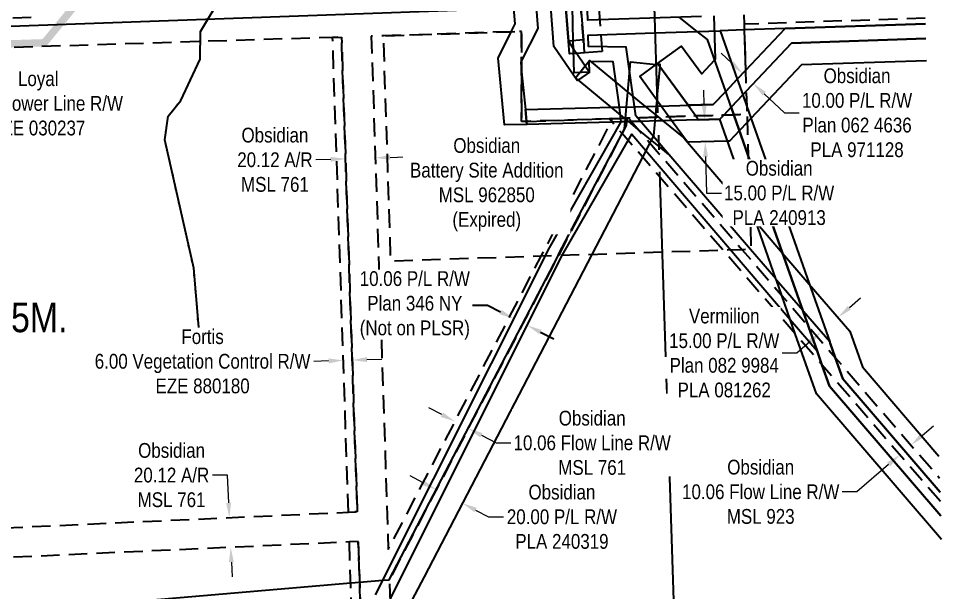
# Model space of a CAD drawing. Extents: x 632269 to 650517, y 5825252 to 5832959.
# Drawn here: x 649783 to 650407, y 5831420 to 5831808 of the extents above; entities that cross this region are included whole.
import ezdxf

# ---------------------------------------------------------------- set-up
doc = ezdxf.new("R2010")
doc.units = 0
doc.header["$LTSCALE"] = 5
doc.header["$PDMODE"] = 35
doc.header["$PDSIZE"] = 10
for name, pattern in [('foc-ACCESSROAD', [3.75, 2.5, -1.25]), ('foc-FLOWLINE', [3.75, 2.5, -1.25]), ('foc-QUARTERLINE', [33, 25, -3, 2, -3]), ('foc-WHEELTRACKS', [2, 0.4, -1.6])]:
    doc.linetypes.add(name, pattern=pattern)
doc.layers.get('Defpoints').update_dxf_attribs({"color": 9})
for name, color, linetype in [('C-AR', 13, 'foc-ACCESSROAD'), ('C-FLOWLINE', 13, 'foc-FLOWLINE'), ('C-RW', 13, 'Continuous'), ('C-SYMBOL', 7, 'Continuous'), ('C-WS', 13, 'foc-ACCESSROAD'), ('F-EZE', 190, 'foc-FLOWLINE'), ('F-RW', 190, 'Continuous'), ('L-SECQ', 8, 'foc-QUARTERLINE'), ('P-PROPOSED-WL1', 10, 'Continuous'), ('T-WATER-P3', 160, 'foc-WHEELTRACKS')]:
    doc.layers.add(name, color=color, linetype=linetype)
for name, color, linetype, lineweight in [('C-AR-T', 13, 'Continuous', 9), ('C-FLOWLINE-T', 13, 'Continuous', 9), ('C-RW-T', 13, 'Continuous', 9), ('C-WS-T', 13, 'Continuous', 9), ('F-EZE-T', 190, 'Continuous', 9), ('F-FLOWLINE-T', 190, 'Continuous', 9), ('F-RW-T', 190, 'Continuous', 9)]:
    doc.layers.add(name, color=color, linetype=linetype, lineweight=lineweight)
doc.styles.add('175L', font='ARIALN.TTF', dxfattribs={"height": 20})
doc.styles.add('80CG', font='ARIALN.TTF', dxfattribs={"height": 10})
doc.styles.add('foc-LtypeFont', font='ARIALN.TTF', dxfattribs={"height": 7.35})
doc.linetypes.add('foc-TOPO-flowdirection-NOLINE', pattern='A,0,[">",foc-LtypeFont,S=0.3,R=0,X=0,Y=-0.945],-20,[">",foc-LtypeFont,S=0.3,R=0,X=0,Y=-0.945],0', length=20)
doc.dimstyles.new('Compass 5 000', dxfattribs={"dimscale": 5, "dimtxt": 9, "dimasz": 2, "dimexe": 0.2, "dimexo": 0.0625, "dimgap": 0.5, "dimtad": 0, "dimtih": 1, "dimtoh": 1, "dimzin": 0, "dimdsep": 46, "dimtxsty": '80CG', "dimcen": 0.1, "dimse1": 1, "dimse2": 1, "dimclrd": 256, "dimclrt": 256, "dimaunit": 1, "dimadec": 4, "dimazin": 0, "dimtfac": 0.06, "dimtofl": 0, "dimtmove": 0, "dimatfit": 1, "dimfxl": 0.2, "dimtolj": 1, "dimtzin": 0, "dimlwd": -1, "dimarcsym": 0})

# ---------------------------------------------------------------- blocks, each defined once
blk = doc.blocks.new('*D431')
at = {"layer": 'Defpoints', "color": 0, "transparency": 16777216}
for p in [(649707.46, 5831745.77), (649717.32, 5831747.41), (649717.41, 5831746.86)]:
    blk.add_point(p, dxfattribs=at)
at = {"layer": 'F-EZE-T', "transparency": 16777216}
for p, q in [((649727.28, 5831748.51), (649737.14, 5831750.15)), ((649697.69, 5831743.57), (649687.82, 5831741.93))]:
    blk.add_line(p, q, dxfattribs=at)
for points in [[(649727, 5831750.15), (649727.55, 5831746.86), (649717.41, 5831746.86)], [(649697.41, 5831745.22), (649697.96, 5831741.93), (649707.55, 5831745.22)]]:
    blk.add_solid(points, dxfattribs=at)
at = {"layer": 'F-EZE-T', "transparency": 16777216, "insert": (649796.28, 5831750.15), "char_height": 10, "attachment_point": 5, "style": '80CG', "bg_fill": 3, "box_fill_scale": 1.1, "bg_fill_color": 256, "bg_fill_true_color": 13158600, "bg_fill_transparency": 0}
blk.add_mtext('\\A1;Loyal\\P10.00 Power Line R/W\\PEZE 030237', dxfattribs=at)
blk = doc.blocks.new('*D495')
at = {"layer": 'C-AR-T', "transparency": 16777216}
for p, q in [((649924.15, 5831498.77), (649914.15, 5831498.77)), ((649925.01, 5831480.04), (649924.15, 5831498.77)), ((649926.83, 5831439.95), (649927.29, 5831429.96))]:
    blk.add_line(p, q, dxfattribs=at)
for points in [[(649926.67, 5831480.12), (649923.34, 5831479.97), (649925.46, 5831470.06)], [(649928.5, 5831440.03), (649925.17, 5831439.88), (649926.38, 5831449.94)]]:
    blk.add_solid(points, dxfattribs=at)
at = {"layer": 'Defpoints', "color": 0, "transparency": 16777216}
for p in [(649878.72, 5831467.93), (649925.46, 5831470.06), (649879.63, 5831447.81)]:
    blk.add_point(p, dxfattribs=at)
at = {"layer": 'C-AR-T', "transparency": 16777216, "insert": (649886.42, 5831498.77), "char_height": 10, "attachment_point": 5, "style": '80CG'}
blk.add_mtext('\\A1;Obsidian\\P20.12 A/R\\PMSL 761', dxfattribs=at)
blk = doc.blocks.new('*D508')
at = {"layer": 'C-WS-T', "transparency": 16777216}
for p, q in [((650393.88, 5831525.69), (650401.45, 5831532.23)), ((650371.13, 5831506.04), (650349.65, 5831487.48)), ((650349.65, 5831487.48), (650339.65, 5831487.48))]:
    blk.add_line(p, q, dxfattribs=at)
for points in [[(650392.79, 5831526.96), (650394.97, 5831524.43), (650386.32, 5831519.16)], [(650370.04, 5831507.3), (650372.22, 5831504.77), (650378.7, 5831512.57)]]:
    blk.add_solid(points, dxfattribs=at)
at = {"layer": 'Defpoints', "color": 0, "transparency": 16777216}
for p in [(650295.75, 5831623.96), (650288.13, 5831617.38), (650378.7, 5831512.57)]:
    blk.add_point(p, dxfattribs=at)
at = {"layer": 'C-WS-T', "transparency": 16777216, "insert": (650284.66, 5831487.48), "char_height": 10, "attachment_point": 5, "style": '80CG', "bg_fill": 3, "box_fill_scale": 1.1, "bg_fill_color": 256, "bg_fill_true_color": 13158600, "bg_fill_transparency": 0}
blk.add_mtext('\\A1;Obsidian\\P10.06 Flow Line R/W\\PMSL 923', dxfattribs=at)
blk = doc.blocks.new('*D624')
at = {"layer": 'Defpoints', "color": 0, "transparency": 16777216}
for p in [(650291.89, 5831657.82), (650280.57, 5831648.04), (650325.75, 5831595.73)]:
    blk.add_point(p, dxfattribs=at)
at = {"layer": 'F-RW-T', "transparency": 16777216}
for p, q in [((650344.64, 5831612.05), (650352.21, 5831618.59)), ((650318.18, 5831589.19), (650309.09, 5831581.34)), ((650309.09, 5831581.34), (650299.09, 5831581.34))]:
    blk.add_line(p, q, dxfattribs=at)
for points in [[(650343.55, 5831613.31), (650345.73, 5831610.79), (650337.07, 5831605.51)], [(650317.09, 5831590.46), (650319.27, 5831587.93), (650325.75, 5831595.73)]]:
    blk.add_solid(points, dxfattribs=at)
at = {"layer": 'F-RW-T', "transparency": 16777216, "insert": (650260.01, 5831581.34), "char_height": 10, "attachment_point": 5, "style": '80CG', "bg_fill": 3, "box_fill_scale": 1.1, "bg_fill_color": 256, "bg_fill_true_color": 13158600, "bg_fill_transparency": 0}
blk.add_mtext('\\A1;Vermilion\\P15.00 P/L R/W\\PPlan 082 9984\\PPLA 081262', dxfattribs=at)
blk = doc.blocks.new('*D667')
at = {"layer": 'C-RW-T', "transparency": 16777216}
for p, q in [((650056.48, 5831493.61), (650047.61, 5831498.22)), ((650091.89, 5831475.2), (650100.76, 5831470.58)), ((650100.76, 5831470.58), (650110.76, 5831470.58))]:
    blk.add_line(p, q, dxfattribs=at)
for points in [[(650057.25, 5831495.09), (650055.71, 5831492.13), (650065.35, 5831489)], [(650092.66, 5831476.68), (650091.12, 5831473.72), (650083.02, 5831479.81)]]:
    blk.add_solid(points, dxfattribs=at)
at = {"layer": 'Defpoints', "color": 0, "transparency": 16777216}
for p in [(650066.5, 5831491.19), (650084.16, 5831482.01), (650083.02, 5831479.81)]:
    blk.add_point(p, dxfattribs=at)
at = {"layer": 'C-RW-T', "transparency": 16777216, "insert": (650150.3, 5831470.58), "char_height": 10, "attachment_point": 5, "style": '80CG'}
blk.add_mtext('\\A1;Obsidian\\P20.00 P/L R/W\\PPLA 240319', dxfattribs=at)
blk = doc.blocks.new('*D668')
at = {"layer": 'C-RW-T', "transparency": 16777216}
for p, q in [((650246.46, 5831749.19), (650246.2, 5831759.18)), ((650247.39, 5831714.2), (650248.05, 5831689.57)), ((650248.05, 5831689.57), (650258.05, 5831689.57))]:
    blk.add_line(p, q, dxfattribs=at)
for points in [[(650248.13, 5831749.23), (650244.8, 5831749.14), (650246.73, 5831739.19)], [(650249.06, 5831714.25), (650245.73, 5831714.16), (650247.13, 5831724.2)]]:
    blk.add_solid(points, dxfattribs=at)
at = {"layer": 'Defpoints', "color": 0, "transparency": 16777216}
for p in [(650250.89, 5831739.3), (650247.13, 5831724.2), (650251.29, 5831724.31)]:
    blk.add_point(p, dxfattribs=at)
at = {"layer": 'C-RW-T', "transparency": 16777216, "insert": (650297.13, 5831689.57), "char_height": 10, "attachment_point": 5, "style": '80CG', "bg_fill": 3, "box_fill_scale": 1.1, "bg_fill_color": 256, "bg_fill_true_color": 13158600, "bg_fill_transparency": 0}
blk.add_mtext('\\A1;Obsidian\\P15.00 P/L R/W\\PPLA 240913', dxfattribs=at)
blk = doc.blocks.new('*D695')
at = {"layer": 'C-RW-T', "transparency": 16777216}
for p, q in [((650265.22, 5831777.28), (650257.94, 5831784.14)), ((650287.02, 5831756.71), (650300.71, 5831743.8)), ((650300.71, 5831743.8), (650310.71, 5831743.8))]:
    blk.add_line(p, q, dxfattribs=at)
for points in [[(650266.36, 5831778.49), (650264.07, 5831776.07), (650272.49, 5831770.42)], [(650288.16, 5831757.93), (650285.88, 5831755.5), (650279.75, 5831763.57)]]:
    blk.add_solid(points, dxfattribs=at)
at = {"layer": 'Defpoints', "color": 0, "transparency": 16777216}
for p in [(650279.16, 5831777.49), (650286.42, 5831770.65), (650279.75, 5831763.57)]:
    blk.add_point(p, dxfattribs=at)
at = {"layer": 'C-RW-T', "transparency": 16777216, "insert": (650349.79, 5831743.8), "char_height": 10, "attachment_point": 5, "style": '80CG'}
blk.add_mtext('\\A1;Obsidian\\P10.00 P/L R/W\\PPlan 062 4636\\PPLA 971128', dxfattribs=at)
blk = doc.blocks.new('*D808')
at = {"layer": 'Defpoints', "color": 0, "transparency": 16777216}
for p in [(650000.49, 5831637.85), (650006.49, 5831638.05), (650002.53, 5831576.39)]:
    blk.add_point(p, dxfattribs=at)
at = {"layer": 'F-FLOWLINE-T', "transparency": 16777216}
for p, q in [((649992.53, 5831576.06), (649982.54, 5831575.73)), ((650018.52, 5831576.92), (650028.52, 5831577.25))]:
    blk.add_line(p, q, dxfattribs=at)
for points in [[(649992.48, 5831577.73), (649992.59, 5831574.39), (650002.53, 5831576.39)], [(650018.47, 5831578.59), (650018.58, 5831575.26), (650008.53, 5831576.59)]]:
    blk.add_solid(points, dxfattribs=at)
at = {"layer": 'F-FLOWLINE-T', "transparency": 16777216, "insert": (649907.38, 5831575.73), "char_height": 10, "attachment_point": 5, "style": '80CG', "bg_fill": 3, "box_fill_scale": 1.1, "bg_fill_color": 256, "bg_fill_true_color": 13158600, "bg_fill_transparency": 0}
blk.add_mtext('\\A1;Fortis\\P6.00 Vegetation Control R/W\\PEZE 880180', dxfattribs=at)
blk = doc.blocks.new('*D809')
at = {"layer": 'C-AR-T', "transparency": 16777216}
for p, q in [((649994.02, 5831712.34), (649984.03, 5831712.01)), ((650034.13, 5831713.67), (650044.13, 5831714))]:
    blk.add_line(p, q, dxfattribs=at)
for points in [[(649993.96, 5831714), (649994.07, 5831710.67), (650004.01, 5831712.67)], [(650034.08, 5831715.33), (650034.19, 5831712), (650024.14, 5831713.34)]]:
    blk.add_solid(points, dxfattribs=at)
at = {"layer": 'Defpoints', "color": 0, "transparency": 16777216}
for p in [(650003.99, 5831713.34), (650004.01, 5831712.67), (650024.11, 5831714)]:
    blk.add_point(p, dxfattribs=at)
at = {"layer": 'C-AR-T', "transparency": 16777216, "insert": (649956.29, 5831712.01), "char_height": 10, "attachment_point": 5, "style": '80CG'}
blk.add_mtext('\\A1;Obsidian\\P20.12 A/R\\PMSL 761', dxfattribs=at)
blk = doc.blocks.new('*D810')
at = {"layer": 'C-FLOWLINE-T', "transparency": 16777216}
for p, q in [((650069.15, 5831539.69), (650060.29, 5831544.31)), ((650095.81, 5831525.79), (650105.75, 5831520.6)), ((650105.75, 5831520.6), (650115.75, 5831520.6))]:
    blk.add_line(p, q, dxfattribs=at)
for points in [[(650069.92, 5831541.17), (650068.38, 5831538.21), (650078.02, 5831535.06)], [(650096.58, 5831527.26), (650095.04, 5831524.31), (650086.95, 5831530.41)]]:
    blk.add_solid(points, dxfattribs=at)
at = {"layer": 'Defpoints', "color": 0, "transparency": 16777216}
for p in [(650082.95, 5831544.53), (650091.88, 5831539.87), (650086.95, 5831530.41)]:
    blk.add_point(p, dxfattribs=at)
at = {"layer": 'C-FLOWLINE-T', "transparency": 16777216, "insert": (650170.75, 5831520.6), "char_height": 10, "attachment_point": 5, "style": '80CG', "bg_fill": 3, "box_fill_scale": 1.1, "bg_fill_color": 256, "bg_fill_true_color": 13158600, "bg_fill_transparency": 0}
blk.add_mtext('\\A1;Obsidian\\P10.06 Flow Line R/W\\PMSL 761', dxfattribs=at)
blk = doc.blocks.new('*D827')
at = {"layer": 'Defpoints', "color": 0, "transparency": 16777216}
for p in [(650117.81, 5831604.58), (650113.37, 5831595.71), (650122.44, 5831591.16)]:
    blk.add_point(p, dxfattribs=at)
at = {"layer": 'F-RW', "transparency": 16777216}
for p, q in [((650099.93, 5831613.54), (650089.93, 5831613.54)), ((650108.87, 5831609.06), (650099.93, 5831613.54)), ((650135.83, 5831595.55), (650144.77, 5831591.07))]:
    blk.add_line(p, q, dxfattribs=at)
for points in [[(650109.61, 5831610.55), (650108.12, 5831607.57), (650117.81, 5831604.58)], [(650136.57, 5831597.04), (650135.08, 5831594.06), (650126.88, 5831600.03)]]:
    blk.add_solid(points, dxfattribs=at)
at = {"layer": 'F-RW', "transparency": 16777216, "insert": (650050.85, 5831613.54), "char_height": 10, "attachment_point": 5, "style": '80CG', "bg_fill": 3, "box_fill_scale": 1.1, "bg_fill_color": 256, "bg_fill_true_color": 13158600, "bg_fill_transparency": 0}
blk.add_mtext('\\A1;10.06 P/L R/W\\PPlan 346 NY\\P(Not on PLSR)', dxfattribs=at)

msp = doc.modelspace()

# ---------------------------------------------------------------- hatches: boundary and pattern name
at = {"layer": 'P-PROPOSED-WL1', "linetype": 'Continuous'}
h = msp.add_hatch(color=256, dxfattribs=at)
h.dxf.hatch_style = 1
h.paths.add_polyline_path([(649852.001, 5832413.456), (649894.798, 5832396.384), (649915.906, 5832397.554), (649917.405, 5832370.009), (649935.899, 5832030.489), (649904.292, 5831921.921), (649799.21, 5831793.638), (649601.038, 5831787.361), (649529.157, 5831750.296), (649419.104, 5831644.596), (649419.323, 5831637.876), (649532.094, 5831746.187), (649602.325, 5831782.401), (649801.638, 5831788.714), (649908.806, 5831919.544), (649940.936, 5832029.91), (649922.396, 5832370.28), (649920.625, 5832402.821), (649895.625, 5832401.436), (649853.853, 5832418.099)])

# ---------------------------------------------------------------- linework, layer by layer
at = {"layer": 'C-AR', "flags": 128}
msp.add_lwpolyline([(650406.1, 5831480.876), (650326.062, 5831573.489), (650308.043, 5831594.339), (650259.229, 5831650.828), (650216.592, 5831700.17), (650190.94, 5831729.852), (650184.29, 5831737.548), (650183.888, 5831738.067), (650182.33, 5831739.817), (650184.106, 5831739.874), (650193.426, 5831740.178), (650194.245, 5831740.205), (650195.272, 5831740.238), (650197.299, 5831737.891), (650199.767, 5831735.035), (650216.071, 5831716.168), (650272.169, 5831651.249), (650298.882, 5831620.336), (650316.959, 5831599.418), (650335.103, 5831578.336), (650405.6, 5831496.789)], dxfattribs=at)
at = {"layer": 'C-FLOWLINE', "flags": 128}
msp.add_lwpolyline([(650177.389, 5831785.35), (650165.418, 5831784.398), (650164.768, 5831793.206), (650162.645, 5831820.312), (650162.348, 5831823.965), (650162.213, 5831826.302), (650161.142, 5831838.924), (650158.739, 5831867.266), (650158.236, 5831873.637), (650152.038, 5831886.26), (650142.387, 5831905.614), (650138.957, 5831933.234), (650151.009, 5831933.625), (650154.05, 5831909.133), (650162.8, 5831891.586), (650170.026, 5831876.87), (650170.52, 5831870.628), (650170.708, 5831868.246), (650171.714, 5831856.369), (650173.15, 5831839.378), (650174.221, 5831826.699), (650174.397, 5831824.414), (650174.683, 5831820.705), (650177.389, 5831785.35)], close=True, dxfattribs=at)
at = {"layer": 'C-RW'}
for points in [[(650151.898, 5831828.695), (650154.802, 5831792.251), (650158.42, 5831786.718), (650160.285, 5831783.992), (650166.058, 5831775.615), (650169.026, 5831771.31), (650161.419, 5831766.135), (650160.673, 5831765.628), (650144.929, 5831788.668), (650142.822, 5831815.492)], [(650132.839, 5831815.137), (650133.961, 5831800.925), (650123.061, 5831779.177), (650122.431, 5831777.92), (650123.061, 5831771.508), (650125.569, 5831745.996), (650126.354, 5831737.996), (650126.548, 5831736.022), (650111.526, 5831735.691), (650107.101, 5831780.841), (650116.035, 5831798.653), (650118.674, 5831803.915), (650117.819, 5831814.599)], [(650273.26, 5831810.013), (650273.412, 5831803.773), (650273.53, 5831799.875), (650274.417, 5831772.466), (650268.763, 5831766.478), (650260.978, 5831758.233), (650252.591, 5831749.35), (650235.52, 5831748.899), (650214.981, 5831777.184), (650231.17, 5831788.918), (650244.765, 5831770.213), (650253.491, 5831779.465), (650254.168, 5831780.184), (650253.274, 5831809.351)], [(650406.403, 5831471.22), (650331.167, 5831558.918), (650326.062, 5831573.489), (650322.742, 5831582.964), (650316.959, 5831599.418), (650313.446, 5831609.414), (650313.164, 5831610.213), (650299.263, 5831649.642), (650276.293, 5831714.795), (650266.507, 5831742.554), (650264.715, 5831747.636), (650260.978, 5831758.233), (650248.604, 5831793.321), (650241.671, 5831798.87), (650229.654, 5831808.528)], [(650396.264, 5831793.982), (650305.578, 5831790.959), (650274.874, 5831758.408), (650272.495, 5831755.885), (650264.715, 5831747.636), (650259.708, 5831742.333), (650256.996, 5831739.461), (650219.346, 5831738.47), (650215.348, 5831738.366), (650215.133, 5831738.36), (650203.569, 5831738.055), (650197.299, 5831737.891), (650196.279, 5831737.864), (650194.026, 5831737.805), (650190.628, 5831737.715), (650184.29, 5831737.548), (650183.591, 5831737.529), (650126.548, 5831736.022), (650126.354, 5831737.996), (650125.569, 5831745.996), (650184.338, 5831747.548), (650189.308, 5831747.679), (650199.44, 5831747.947), (650207.401, 5831748.157), (650214.811, 5831748.352), (650215.022, 5831748.358), (650252.591, 5831749.35), (650260.978, 5831758.233), (650268.763, 5831766.477), (650274.417, 5831772.466), (650301.145, 5831800.775), (650395.951, 5831803.944)], [(650395.951, 5831803.944), (650301.145, 5831800.775), (650273.525, 5831799.875), (650257.181, 5831799.341), (650268.763, 5831766.477), (650272.495, 5831755.885), (650275.207, 5831748.19), (650317.459, 5831628.297), (650331.35, 5831588.879), (650331.64, 5831588.057), (650335.103, 5831578.336), (650340.145, 5831564.003), (650405.897, 5831487.341)], [(650396.735, 5831778.991), (650312.222, 5831776.174), (650278.094, 5831739.998), (650275.561, 5831737.313), (650270.315, 5831731.752), (650263.601, 5831724.636), (650262.221, 5831724.599), (650235.155, 5831723.881), (650224.463, 5831738.605), (650222.631, 5831741.127), (650217.337, 5831748.419), (650214.911, 5831751.759), (650214.406, 5831752.454), (650202.847, 5831768.372), (650214.103, 5831776.547), (650214.981, 5831777.184), (650215.321, 5831776.716), (650216.449, 5831775.163), (650235.52, 5831748.899), (650240.736, 5831741.716), (650242.649, 5831739.083), (650256.996, 5831739.461), (650259.707, 5831742.333), (650264.714, 5831747.638), (650272.494, 5831755.887), (650274.874, 5831758.41), (650305.578, 5831790.959), (650396.264, 5831793.982)], [(649692.822, 5831398.923), (650007.521, 5831425.87), (650013.512, 5831426.383), (650029.243, 5831427.73), (650033.599, 5831428.104), (650147.682, 5831647.201), (650148.275, 5831648.495), (650190.938, 5831729.855), (650192.546, 5831732.931), (650192.985, 5831737.777), (650193.306, 5831740.082), (650193.893, 5831747.8), (650194.802, 5831757.834), (650196.665, 5831778.394), (650196.665, 5831778.394), (650214.103, 5831776.547), (650215.321, 5831776.716), (650216.578, 5831776.604), (650216.449, 5831775.163), (650214.76, 5831756.388), (650214.406, 5831752.454), (650214.036, 5831748.332), (650213.51, 5831742.491), (650213.453, 5831741.858), (650213.361, 5831740.825), (650213.112, 5831738.057), (650212.237, 5831728.332), (650210.684, 5831725.345), (650209.729, 5831723.507), (650204.731, 5831713.894), (650170.44, 5831647.941), (650057.184, 5831430.124), (650046.685, 5831409.932)]]:
    msp.add_lwpolyline(points, dxfattribs=at)
at = {"layer": 'C-WS', "flags": 128}
msp.add_lwpolyline([(650395.832, 5831807.755), (650273.412, 5831803.773), (650273.53, 5831799.875), (650274.417, 5831772.466), (650274.874, 5831758.408), (650275.207, 5831748.19), (650275.381, 5831742.843), (650266.507, 5831742.554), (650259.708, 5831742.333), (650216.323, 5831740.922), (650215.266, 5831740.888), (650195.272, 5831740.238), (650194.245, 5831740.205), (650194.186, 5831739.561), (650194.026, 5831737.805), (650193.801, 5831735.339), (650190.94, 5831729.852), (650147.849, 5831647.206), (650033.599, 5831428.104), (650034.237, 5831408.875), (650034.735, 5831393.863), (650039.778, 5831241.844), (650019.659, 5831241.087), (650014.647, 5831392.159), (650014.149, 5831407.171), (650012.6, 5831453.867), (650006.601, 5831453.594), (649694.625, 5831439.391), (649679.58, 5831438.707), (649642.246, 5831437.009), (649642.8, 5831424.822), (649520.925, 5831419.275), (649515.378, 5831541.151), (649637.254, 5831546.698), (649641.331, 5831457.123), (649680.48, 5831458.903), (649695.525, 5831459.587), (650005.933, 5831473.719), (650011.932, 5831473.991), (650001.283, 5831795.006), (649995.282, 5831794.817), (649751.037, 5831787.119), (649710.919, 5831785.848), (649700.834, 5831785.53), (649696.025, 5831785.377), (649681.034, 5831784.903), (649671.182, 5831784.591), (649656.198, 5831784.117), (649631.144, 5831783.324), (649602.325, 5831782.401), (649532.094, 5831746.187), (649425.147, 5831643.469), (649419.318, 5831637.871), (649418.456, 5831664.958), (649520.262, 5831762.737), (649597.122, 5831802.371), (649655.615, 5831804.22), (649670.6, 5831804.694), (649680.427, 5831805.004), (649695.419, 5831805.478), (649697.5, 5831805.543), (649707.585, 5831805.862), (649791.843, 5831808.528), (649874.4, 5831909.313), (649887.027, 5831924.729), (649890.624, 5831929.121), (649892.336, 5831935.003), (649894.585, 5831942.725), (649920.646, 5832032.24), (649919.647, 5832050.554), (649909.455, 5832237.665), (649909.372, 5832239.19), (649903.388, 5832349.071), (649902.292, 5832369.187), (649901.205, 5832389.152), (649900.088, 5832409.656), (649948.511, 5832522.323), (649950.756, 5832527.545), (649944.238, 5832527.591), (649926.094, 5832527.719), (649903.868, 5832527.874), (649814.266, 5832619.925), (649804.203, 5832630.264), (649543.887, 5832757.592), (649540.078, 5832758.905), (649380.849, 5832813.83), (649380.134, 5832835.374), (649419.022, 5832821.96), (649479.098, 5832801.237), (649551.622, 5832776.221), (649816.191, 5832646.812), (649847.974, 5832614.16), (649869.72, 5832591.82), (649912.425, 5832547.948), (649925.513, 5832547.856), (649956.903, 5832547.638), (649959.382, 5832547.621), (649962.069, 5832553.874), (649962.932, 5832555.884), (649967.098, 5832565.578), (649957.715, 5832565.307), (649955.475, 5832565.242), (649925.037, 5832564.364), (649923.955, 5832564.333), (649903.422, 5832563.741), (649903.1, 5832574.902), (649902.769, 5832586.374), (649900.216, 5832674.878), (649899.904, 5832685.692), (649906.907, 5832685.893), (649948.725, 5832687.1), (649958.799, 5832687.39), (649992.892, 5832688.374), (650021.856, 5832689.21), (650022.236, 5832676.003), (650022.446, 5832668.73), (650022.603, 5832663.295), (650022.865, 5832654.226), (650025.373, 5832567.258), (649989.287, 5832566.218), (649986.856, 5832560.561), (649985.381, 5832557.126), (649986.932, 5832550.397), (649990.537, 5832534.761), (650022.59, 5832395.753), (650027.15, 5832375.977), (650101.24, 5832054.69), (650125.868, 5831947.894), (650126.963, 5831942.879), (650136.455, 5831899.412), (650138.187, 5831891.48), (650151.898, 5831828.695), (650152.491, 5831825.993), (650153.79, 5831820.026), (650162.645, 5831820.312), (650174.683, 5831820.705), (650212.625, 5831821.941), (650228.144, 5831822.444), (650252.848, 5831823.247), (650272.832, 5831823.896), (650395.2, 5831827.877)], dxfattribs=at)
for points in [[(650116.035, 5831798.653), (650029.688, 5831795.844), (650021.409, 5831795.575), (650032.92, 5831448.574), (650136.3, 5831646.83), (650183.591, 5831737.529), (650183.888, 5831738.067), (650184.106, 5831739.874), (650182.33, 5831739.817), (650126.354, 5831737.996), (650123.061, 5831737.889), (650123.061, 5831771.508), (650123.061, 5831779.177), (650123.061, 5831798.882), (650116.035, 5831798.653)], [(650123.061, 5831771.508), (650123.061, 5831737.889), (650126.354, 5831737.996), (650182.33, 5831739.817), (650184.106, 5831739.874), (650193.426, 5831740.178), (650194.245, 5831740.205), (650195.272, 5831740.238), (650215.266, 5831740.888), (650216.323, 5831740.922), (650259.708, 5831742.333), (650266.507, 5831742.554), (650275.381, 5831742.843), (650276.293, 5831714.795), (650277.376, 5831681.498), (650277.585, 5831675.072), (650278.151, 5831651.358), (650272.169, 5831651.249), (650259.229, 5831650.828), (650218.243, 5831649.496), (650147.849, 5831647.206), (650136.3, 5831646.83), (650034.641, 5831643.525), (650029.688, 5831795.844), (650116.035, 5831798.653), (650123.061, 5831798.882), (650123.061, 5831779.177), (650123.061, 5831771.508)]]:
    msp.add_lwpolyline(points, close=True, dxfattribs=at)
at = {"layer": 'F-EZE', "flags": 128}
for points in [[(650005.933, 5831473.719), (649995.282, 5831794.817), (650001.283, 5831795.006), (650011.932, 5831473.991), (650005.933, 5831473.719)], [(650019.659, 5831241.087), (650013.659, 5831240.862), (650008.656, 5831391.652), (650008.158, 5831406.663), (650006.601, 5831453.594), (650012.6, 5831453.867), (650014.149, 5831407.171), (650014.647, 5831392.159), (650019.659, 5831241.087)]]:
    msp.add_lwpolyline(points, close=True, dxfattribs=at)
at = {"layer": 'F-RW'}
for points in [[(650395.046, 5831832.763), (650223.94, 5831826.288), (650223.505, 5831826.22), (650212.498, 5831825.856), (650208.241, 5831825.695), (650174.397, 5831824.414), (650162.348, 5831823.965), (650162.645, 5831820.312), (650164.768, 5831793.206), (650154.802, 5831792.251), (650151.898, 5831828.695), (650151.111, 5831838.549), (650161.142, 5831838.924), (650173.15, 5831839.378), (650191.137, 5831840.059), (650206, 5831840.621), (650212.009, 5831840.849), (650394.575, 5831847.756)], [(650162.645, 5831820.312), (650164.768, 5831793.206), (650165.418, 5831784.398), (650160.285, 5831783.992), (650158.503, 5831783.851), (650155.359, 5831783.602), (650154.802, 5831792.251), (650151.898, 5831828.695)], [(650405.897, 5831487.34), (650340.146, 5831564.003), (650335.095, 5831578.328), (650331.64, 5831588.057), (650331.35, 5831588.879), (650313.488, 5831609.515), (650313.143, 5831610.163), (650295.354, 5831630.673), (650294.857, 5831631.494), (650277.706, 5831651.351), (650222.509, 5831715.632), (650215.911, 5831721.051), (650201.92, 5831732.544), (650195.468, 5831737.843), (650194.13, 5831738.942), (650192.656, 5831740.153), (650183.674, 5831747.531), (650161.311, 5831766.062), (650159.432, 5831767.443), (650166.058, 5831775.615), (650168.88, 5831779.095), (650206.627, 5831748.137), (650215.26, 5831741.057), (650218.443, 5831738.447), (650232.657, 5831726.789), (650235.155, 5831723.881), (650277.6, 5831674.462), (650281.41, 5831670.025), (650299.504, 5831648.958), (650317.515, 5831628.049), (650344.932, 5831596.068), (650353.364, 5831572.038), (650405.135, 5831511.578)], [(650406.903, 5831455.291), (650322.355, 5831553.841), (650308.043, 5831594.339), (650304.589, 5831604.114), (650298.882, 5831620.336), (650295.295, 5831630.534), (650294.912, 5831631.624), (650281.075, 5831670.979), (650277.376, 5831681.498), (650256.996, 5831739.461), (650259.708, 5831742.333), (650264.715, 5831747.636), (650266.507, 5831742.554), (650276.293, 5831714.795), (650299.263, 5831649.642), (650313.164, 5831610.213), (650313.446, 5831609.414), (650316.959, 5831599.418), (650322.742, 5831582.964), (650326.062, 5831573.489), (650331.167, 5831558.918), (650406.403, 5831471.22)]]:
    msp.add_lwpolyline(points, dxfattribs=at)
at = {"layer": 'F-RW', "flags": 128}
for points in [[(650244.648, 5831809.036), (650167.736, 5831806.378), (650167.103, 5831826.314), (650151.789, 5831825.769)], [(650222.509, 5831715.632), (650200.161, 5831741.851), (650193.827, 5831788.231), (650168.161, 5831788.664), (650167.954, 5831796.364), (650212.974, 5831797.885), (650257.024, 5831799.315)], [(650042.486, 5831241.868), (650035.532, 5831393.654), (650034.521, 5831415.726), (650150.786, 5831647.722), (650197.498, 5831729.447), (650216.005, 5831707.651), (650304.633, 5831603.994), (650322.742, 5831582.964)]]:
    msp.add_lwpolyline(points, dxfattribs=at)
at = {"layer": 'L-SECQ'}
msp.add_line((650231.338, 5831249.052), (650206.294, 5832017.094), dxfattribs=at)
at = {"layer": 'T-WATER-P3', "flags": 128}
msp.add_lwpolyline([(649906.124, 5831582.704), (649901.394, 5831638.811), (649881.874, 5831725.589), (649884.083, 5831741.574), (649892.575, 5831752.211), (649905.68, 5831780.045), (649906.021, 5831798.815), (649920.542, 5831823.395), (649944.686, 5831842.348), (649962.889, 5831865.343), (649994.576, 5831942.134), (650023.261, 5831988.544), (650034.452, 5831997.912), (650041.481, 5832010.427), (650046.599, 5832023.965), (650041.293, 5832059.402), (650036.5, 5832075.686), (650023.055, 5832182.814), (650007.675, 5832208.506), (649997.726, 5832238.913), (649991.472, 5832252.04), (649990.669, 5832288.124), (649988.196, 5832306.99), (649982.835, 5832321.828), (649938.851, 5832379.251), (649919.873, 5832419.936), (649909.141, 5832430.388), (649896.345, 5832438.656), (649865.03, 5832467.67), (649791.831, 5832518.825), (649743.892, 5832573.712), (649701.683, 5832615.531), (649692.757, 5832627.902), (649685.704, 5832641.933), (649677.525, 5832652.288), (649643.219, 5832680.022), (649630.044, 5832687.237), (649600.016, 5832698.024), (649540.499, 5832698.487), (649523.901, 5832702.454), (649494.119, 5832714.421), (649483.081, 5832723.299), (649465.395, 5832745.3), (649427.961, 5832772.207), (649408.46, 5832784.302), (649404.893, 5832760.985), (649398.534, 5832747.234), (649380.086, 5832722.995), (649380.533, 5832708.877), (649401.273, 5832688.354), (649420.698, 5832663.369), (649432.289, 5832652.274), (649450.977, 5832628.588), (649501.376, 5832595.507), (649534.167, 5832568.604), (649545.977, 5832560.717), (649556.008, 5832548.817), (649567.04, 5832520.583), (649574.81, 5832506.692), (649577.787, 5832489.141), (649572.214, 5832455.524), (649561.018, 5832426.736), (649554.064, 5832413.5), (649519.068, 5832369.492), (649512.503, 5832356.591), (649507.925, 5832341.751), (649505.001, 5832265.861), (649506.206, 5832189.371), (649508.71, 5832173.057), (649509.242, 5832152.531), (649506.841, 5832136.218), (649500.465, 5832123.775), (649488.226, 5832114.591), (649459.65, 5832104.54), (649434.017, 5832089.425), (649371.376, 5832029.229), (649357.365, 5832005.636)], dxfattribs=at)
at = {"layer": 'T-WATER-P3', "linetype": 'foc-TOPO-flowdirection-NOLINE', "flags": 128}
msp.add_lwpolyline([(649906.124, 5831582.704), (649901.394, 5831638.811), (649881.874, 5831725.589), (649884.083, 5831741.574), (649892.575, 5831752.211), (649905.68, 5831780.045), (649906.021, 5831798.815), (649920.542, 5831823.395), (649944.686, 5831842.348), (649962.889, 5831865.343), (649994.576, 5831942.134), (650023.261, 5831988.544), (650034.452, 5831997.912), (650041.481, 5832010.427), (650046.599, 5832023.965), (650041.293, 5832059.402), (650036.5, 5832075.686), (650023.055, 5832182.814), (650007.675, 5832208.506), (649997.726, 5832238.913), (649991.472, 5832252.04), (649990.669, 5832288.124), (649988.196, 5832306.99), (649982.835, 5832321.828), (649938.851, 5832379.251), (649919.873, 5832419.936), (649909.141, 5832430.388), (649896.345, 5832438.656), (649865.03, 5832467.67), (649791.831, 5832518.825), (649743.892, 5832573.712), (649701.683, 5832615.531), (649692.757, 5832627.902), (649685.704, 5832641.933), (649677.525, 5832652.288), (649643.219, 5832680.022), (649630.044, 5832687.237), (649600.016, 5832698.024), (649540.499, 5832698.487), (649523.901, 5832702.454), (649494.119, 5832714.421), (649483.081, 5832723.299), (649465.395, 5832745.3), (649427.961, 5832772.207), (649408.46, 5832784.302), (649404.893, 5832760.985), (649398.534, 5832747.234), (649380.086, 5832722.995), (649380.533, 5832708.877), (649401.273, 5832688.354), (649420.698, 5832663.369), (649432.289, 5832652.274), (649450.977, 5832628.588), (649501.376, 5832595.507), (649534.167, 5832568.604), (649545.977, 5832560.717), (649556.008, 5832548.817), (649567.04, 5832520.583), (649574.81, 5832506.692), (649577.787, 5832489.141), (649572.214, 5832455.524), (649561.018, 5832426.736), (649554.064, 5832413.5), (649519.068, 5832369.492), (649512.503, 5832356.591), (649507.925, 5832341.751), (649505.001, 5832265.861), (649506.206, 5832189.371), (649508.71, 5832173.057), (649509.242, 5832152.531), (649506.841, 5832136.218), (649500.465, 5832123.775), (649488.226, 5832114.591), (649459.65, 5832104.54), (649434.017, 5832089.425), (649371.376, 5832029.229), (649357.365, 5832005.636)], dxfattribs=at)

# ---------------------------------------------------------------- dimensions: what is measured, and where the dimension line sits
at = {"layer": 'C-AR-T'}
dim = msp.add_linear_dim(base=(649925.462, 5831470.055), p1=(649879.632, 5831447.814), p2=(649878.717, 5831467.927), angle=92.606577, text='Obsidian\\P20.12 A/R\\PMSL 761', dimstyle='Compass 5 000', dxfattribs=at)
dim.commit()
dim.dimension.update_dxf_attribs({"geometry": '*D495', "text_midpoint": (649886.419, 5831498.772), "dimtype": 161})

# ---------------------------------------------------------------- next in the draw order: texts
at = {"layer": 'C-SYMBOL', "color": 3, "insert": (649669.694, 5831615.463), "char_height": 19.9935, "width": 294.24731, "attachment_point": 2, "style": '175L', "bg_fill": 3, "box_fill_scale": 1.15, "bg_fill_color": 256, "bg_fill_true_color": 256, "bg_fill_transparency": 0}
msp.add_mtext('S.W.1/4 Sec. 15-42-6-W.5M.', dxfattribs=at)

# ---------------------------------------------------------------- next in the draw order: dimensions: what is measured, and where the dimension line sits
at = {"layer": 'C-RW-T'}
dim = msp.add_linear_dim(base=(650247.128, 5831724.199), p1=(650250.893, 5831739.3), p2=(650251.291, 5831724.309), angle=271.52061, text='Obsidian\\P15.00 P/L R/W\\PPLA 240913', dimstyle='Compass 5 000', override={"dimtfill": 1}, dxfattribs=at)
dim.commit()
dim.dimension.update_dxf_attribs({"geometry": '*D668', "text_midpoint": (650297.13, 5831689.565), "dimtype": 161})
at = {"layer": 'C-WS-T'}
dim = msp.add_linear_dim(base=(650378.699, 5831512.574), p1=(650295.747, 5831623.964), p2=(650288.13, 5831617.382), angle=220.831471, text='Obsidian\\P10.06 Flow Line R/W\\PMSL 923', dimstyle='Compass 5 000', override={"dimtfill": 1}, dxfattribs=at)
dim.commit()
dim.dimension.update_dxf_attribs({"geometry": '*D508', "text_midpoint": (650284.658, 5831487.476), "dimtype": 161})

# ---------------------------------------------------------------- next in the draw order: linework, layer by layer
at = {"layer": 'F-RW', "flags": 128}
msp.add_lwpolyline([(650024.277, 5831417.871), (650141.825, 5831652.519), (650190.429, 5831737.659), (650189.099, 5831747.619), (650184.946, 5831778.285), (650168.453, 5831778.601), (650168.743, 5831771.208), (650158.657, 5831770.889), (650158.134, 5831786.62), (650157.978, 5831792.323), (650157.331, 5831815.898), (650152.592, 5831815.724), (650142.514, 5831815.357), (650132.546, 5831814.99), (650117.547, 5831814.433), (650110.296, 5831814.169), (649695.742, 5831799.283), (649680.736, 5831798.739), (649670.787, 5831798.378), (649655.804, 5831797.825), (649596.657, 5831795.568), (649502.472, 5831784.857), (649414.101, 5831812.619)], dxfattribs=at)

# ---------------------------------------------------------------- next in the draw order: dimensions: what is measured, and where the dimension line sits
at = {"layer": 'C-RW-T'}
dim = msp.add_linear_dim(base=(650279.746, 5831763.575), p1=(650279.163, 5831777.493), p2=(650286.419, 5831770.648), angle=316.670257, text='Obsidian\\P10.00 P/L R/W\\PPlan 062 4636\\PPLA 971128', dimstyle='Compass 5 000', dxfattribs=at)
dim.commit()
dim.dimension.update_dxf_attribs({"geometry": '*D695', "text_midpoint": (650349.788, 5831743.803), "dimtype": 161})

# ---------------------------------------------------------------- next in the draw order: dimensions: what is measured, and where the dimension line sits
at = {"layer": 'F-EZE-T'}
dim = msp.add_linear_dim(base=(649717.415, 5831746.862), p1=(649707.459, 5831745.769), p2=(649717.323, 5831747.413), angle=9.459571, text='Loyal\\P10.00 Power Line R/W\\PEZE 030237', dimstyle='Compass 5 000', override={"dimtfill": 1}, dxfattribs=at)
dim.commit()
dim.dimension.update_dxf_attribs({"geometry": '*D431', "text_midpoint": (649796.28, 5831750.149), "dimtype": 161})
at = {"layer": 'F-RW', "color": 3}
dim = msp.add_linear_dim(base=(650117.809, 5831604.579), p1=(650122.442, 5831591.163), p2=(650113.366, 5831595.71), angle=153.391209, text='10.06 P/L R/W\\PPlan 346 NY\\P(Not on PLSR)', dimstyle='Compass 5 000', override={"dimtfill": 1}, dxfattribs=at)
dim.commit()
dim.dimension.update_dxf_attribs({"geometry": '*D827', "text_midpoint": (650050.845, 5831613.537), "dimtype": 161})

# ---------------------------------------------------------------- next in the draw order: dimensions: what is measured, and where the dimension line sits
at = {"layer": 'C-AR-T', "color": 2}
dim = msp.add_aligned_dim(p1=(650024.114, 5831714.004), p2=(650003.992, 5831713.337), distance=0.668, text='Obsidian\\P20.12 A/R\\PMSL 761', dimstyle='Compass 5 000', dxfattribs=at)
dim.commit()
dim.dimension.update_dxf_attribs({"geometry": '*D809', "text_midpoint": (649956.29, 5831712.006)})
at = {"layer": 'C-FLOWLINE-T', "color": 2}
dim = msp.add_linear_dim(base=(650086.946, 5831530.409), p1=(650082.955, 5831544.528), p2=(650091.881, 5831539.874), angle=332.460544, text='Obsidian\\P10.06 Flow Line R/W\\PMSL 761', dimstyle='Compass 5 000', override={"dimtfill": 1}, dxfattribs=at)
dim.commit()
dim.dimension.update_dxf_attribs({"geometry": '*D810', "text_midpoint": (650170.752, 5831520.602), "dimtype": 161})
at = {"layer": 'F-FLOWLINE-T', "color": 2}
dim = msp.add_linear_dim(base=(650002.527, 5831576.392), p1=(650006.49, 5831638.046), p2=(650000.489, 5831637.847), angle=181.899988, text='Fortis\\P6.00 Vegetation Control R/W\\PEZE 880180', dimstyle='Compass 5 000', override={"dimtfill": 1}, dxfattribs=at)
dim.commit()
dim.dimension.update_dxf_attribs({"geometry": '*D808', "text_midpoint": (649907.385, 5831575.729), "dimtype": 161})

# ---------------------------------------------------------------- next in the draw order: texts
at = {"layer": 'C-WS-T', "insert": (650099.476, 5831695.21), "char_height": 9.99669, "width": 103.06724, "attachment_point": 5, "style": '80CG', "bg_fill": 2}
msp.add_mtext('\\A1;Obsidian\\PBattery Site Addition\\PMSL 962850\\P(Expired)', dxfattribs=at)

# ---------------------------------------------------------------- next in the draw order: dimensions: what is measured, and where the dimension line sits
at = {"layer": 'C-RW-T'}
dim = msp.add_aligned_dim(p1=(650066.497, 5831491.193), p2=(650084.162, 5831482.008), distance=-2.477, text='Obsidian\\P20.00 P/L R/W\\PPLA 240319', dimstyle='Compass 5 000', dxfattribs=at)
dim.commit()
dim.dimension.update_dxf_attribs({"geometry": '*D667', "text_midpoint": (650150.3, 5831470.584)})
at = {"layer": 'F-RW-T'}
dim = msp.add_linear_dim(base=(650325.747, 5831595.73), p1=(650291.894, 5831657.819), p2=(650280.568, 5831648.037), angle=220.81816, text='Vermilion\\P15.00 P/L R/W\\PPlan 082 9984\\PPLA 081262', dimstyle='Compass 5 000', override={"dimtfill": 1}, dxfattribs=at)
dim.commit()
dim.dimension.update_dxf_attribs({"geometry": '*D624', "text_midpoint": (650260.007, 5831581.343), "dimtype": 161})

doc.saveas('drawing.dxf')
